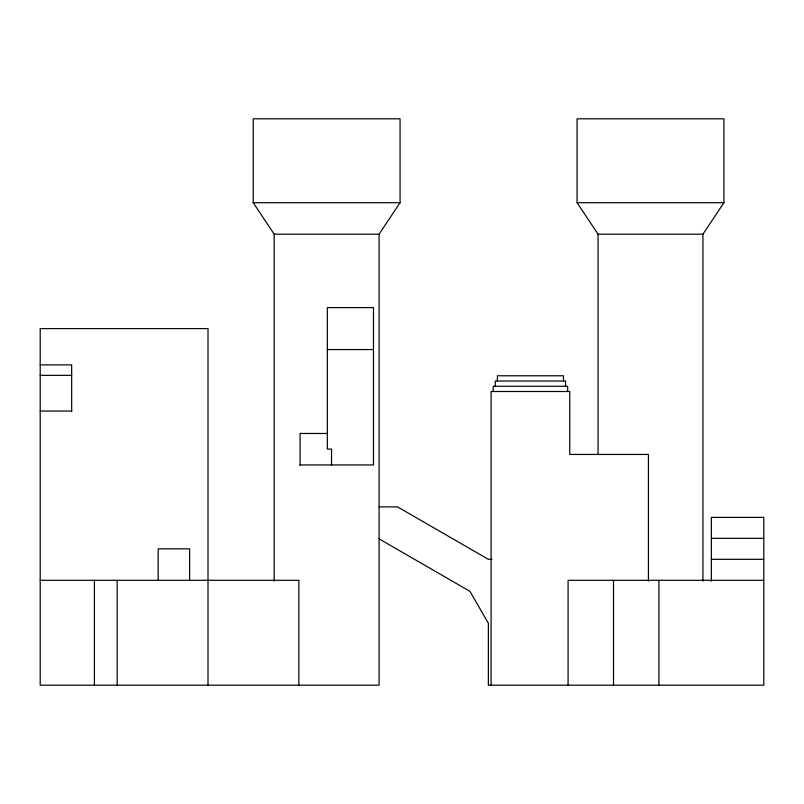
<?xml version="1.0" encoding="UTF-8"?>
<svg xmlns="http://www.w3.org/2000/svg" width="804" height="804" viewBox="0 0 804 804"><rect width="100%" height="100%" fill="white"/><g stroke="black" fill="none" stroke-linecap="round" stroke-linejoin="round"><path stroke-width="1.21" d="M208.015 685.189L208.015 328.585L40.2 328.585L40.2 685.189L379.086 685.189L379.086 234.185L400.06 202.719L400.06 118.811L253.22 118.811L253.22 202.719L274.194 234.185L274.194 581.202M702.947 581.202L702.947 234.185L723.922 202.719L723.922 118.811L577.081 118.811L577.081 202.719L598.055 234.185L598.055 454.672M253.22 202.719L400.06 202.719M577.081 202.719L723.922 202.719M274.194 234.185L379.086 234.185M598.055 234.185L702.947 234.185M327.339 349.559L373.488 349.559M40.2 364.875L71.667 364.875L71.667 411.688M40.2 375.357L71.667 375.357M40.2 411.025L71.667 411.025M327.339 433.467L300.073 433.467L300.073 465.546M300.073 464.933L373.488 464.933L373.488 307.6L327.339 307.6L327.339 449.074L331.529 449.074L331.529 465.385M379.086 506.882L397.538 506.882L488.37 559.323L492.068 559.323M711.359 538.348L763.8 538.348M711.359 559.323L763.8 559.323M40.2 580.307L298.847 580.307L298.847 685.189M763.8 580.307L568.086 580.307L568.086 685.189M379.086 538.861L469.918 591.302L488.37 623.271L488.37 685.189L763.8 685.189L763.8 517.374L711.359 517.374L711.359 581.242M658.918 580.307L658.918 685.189M648.426 581.101L648.426 454.441L569.765 454.441L569.765 391.508L491.103 391.508L491.103 685.189M613.502 580.307L613.502 685.189M567.664 391.508L567.664 386.272L493.204 386.272L493.204 391.508M565.574 386.272L565.574 381.026L495.294 381.026L495.294 386.272M563.473 381.026L563.473 375.78L497.395 375.78L497.395 381.026M189.633 580.307L189.633 548.841L158.167 548.841L158.167 580.307M117.183 580.307L117.183 685.189M94.42 580.307L94.42 685.189"/></g></svg>
